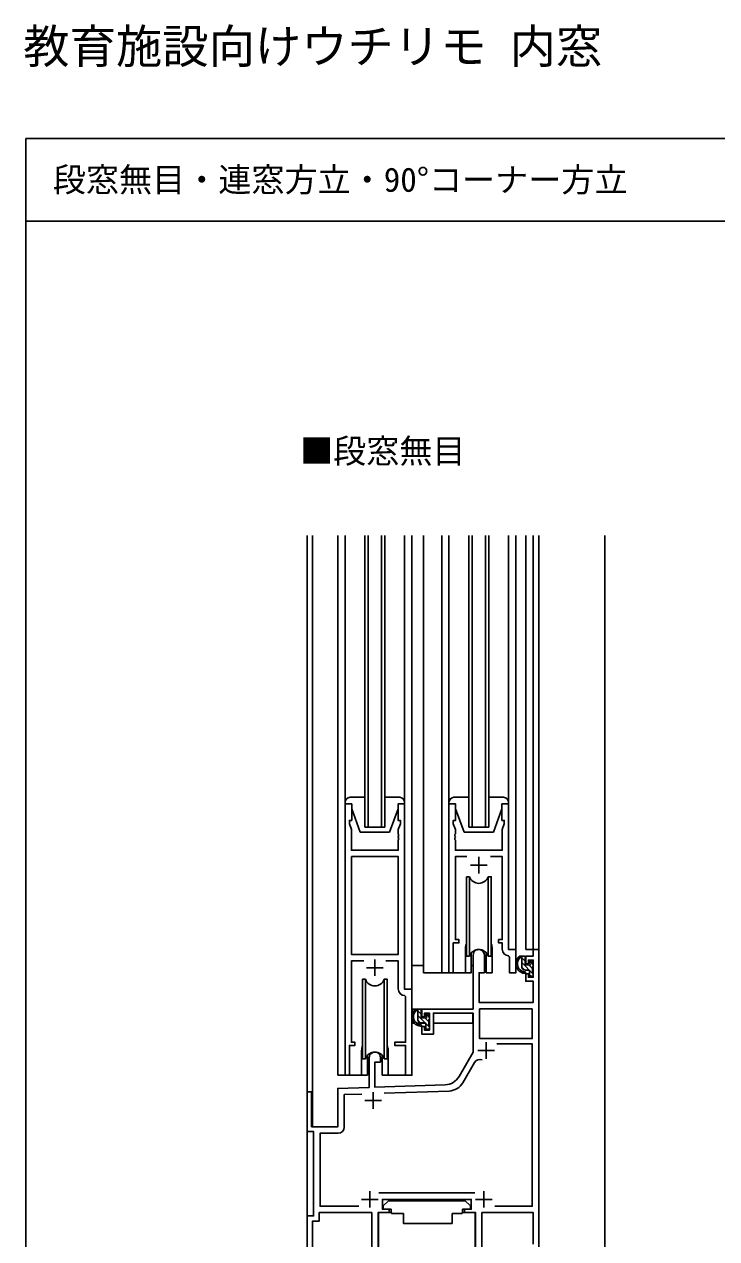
# Model space of a CAD drawing. Units: millimetres, scale not verified. Extents: x -438 to 438, y -681 to 679.
# Drawn here: x -437.5 to -228.3, y 311.5 to 678.5 of the extents above; entities that cross this region are included whole.
import ezdxf
from ezdxf.enums import TextEntityAlignment as Align

# ---------------------------------------------------------------- set-up
doc = ezdxf.new("R2010")
doc.units = ezdxf.units.MM
doc.header["$LTSCALE"] = 4
for name, color, linetype in [('0-1_USER1', 3, 'Continuous'), ('0-2_YKK_11', 7, 'Continuous'), ('0-3_YKK_12', 2, 'Continuous'), ('0-4_YKK_13', 4, 'Continuous'), ('0-7_YKK_ZWAK', 7, 'Continuous')]:
    doc.layers.add(name, color=color, linetype=linetype)
doc.styles.add('ＭＳ ゴシック', font='')
doc.styles.get('ＭＳ ゴシック').set_extended_font_data('MS Gothic')

msp = doc.modelspace()

# ---------------------------------------------------------------- linework, layer by layer
at = {"layer": '0-2_YKK_11'}
for p, q in [((-300.2, 426.895), (-300.2, 421.895)), ((-302.7, 424.395), (-297.7, 424.395)), ((-334.1, 393.395), (-329.1, 393.395)), ((-331.6, 395.895), (-331.6, 390.895)), ((-298, 370.895), (-298, 365.895)), ((-300.5, 368.395), (-295.5, 368.395)), ((-301.468, 364.782), (-305.018, 358.635)), ((-309.173, 356.138), (-328.81, 355.452)), ((-334.6, 353.295), (-329.6, 353.295)), ((-332.1, 355.795), (-332.1, 350.795)), ((-335.6, 323.395), (-330.6, 323.395)), ((-333.1, 325.895), (-333.1, 320.895)), ((-330.408, 325.325), (-301.392, 325.325)), ((-301.2, 323.395), (-296.2, 323.395)), ((-298.7, 325.895), (-298.7, 320.895))]:
    msp.add_line(p, q, dxfattribs=at)
for points in [[(-322.617, 384.967), (-322.33, 384.667), (-322.33, 370.895), (-325.6, 370.895), (-325.6, 369.895), (-322.33, 369.895), (-322.33, 360.895), (-320.4, 360.895), (-320.4, 386.895), (-322.6, 386.895), (-322.6, 442.895), (-324.6, 442.895), (-324.6, 437.895), (-323.9, 437.895), (-323.9, 436.895), (-324.53, 435.164), (-324.53, 433.853), (-324.41, 433.67), (-324.41, 433.12), (-324.53, 432.937), (-324.53, 432.853), (-324.41, 432.67), (-324.41, 432.12), (-324.53, 431.937), (-324.53, 428.895), (-338.67, 428.895), (-338.67, 435.164), (-339.3, 436.895), (-339.3, 437.895), (-338.6, 437.895), (-338.6, 442.895), (-340.6, 442.895), (-340.6, 360.895), (-339.3, 360.895), (-339.3, 369.895), (-337.6, 369.895), (-337.6, 370.895), (-338.67, 370.895), (-338.67, 395.465), (-334.95, 395.465)], [(-291.217, 396.967), (-290.93, 396.667), (-290.93, 391.895), (-289, 391.895), (-289, 398.895), (-291.2, 398.895), (-291.2, 442.895), (-293.2, 442.895), (-293.2, 437.895), (-292.5, 437.895), (-292.5, 436.895), (-293.13, 435.164), (-293.13, 428.895), (-307.27, 428.895), (-307.27, 431.937), (-307.39, 432.12), (-307.39, 432.67), (-307.27, 432.853), (-307.27, 432.937), (-307.39, 433.12), (-307.39, 433.67), (-307.27, 433.853), (-307.27, 435.164), (-307.9, 436.895), (-307.9, 437.895), (-307.2, 437.895), (-307.2, 442.895), (-309.2, 442.895), (-309.2, 391.895), (-307.9, 391.895), (-307.9, 400.895), (-306.2, 400.895), (-306.2, 401.895), (-307.27, 401.895), (-307.27, 426.965), (-303.787, 426.965)], [(-296.613, 426.965), (-293.13, 426.965), (-293.13, 401.895), (-294.2, 401.895), (-294.2, 400.895), (-293.13, 400.895), (-293.13, 398.965)], [(-306.154, 360.527), (-301.9, 367.895), (-301.9, 379.695), (-313.9, 379.695), (-313.9, 373.295), (-317.4, 373.295), (-317.4, 375.595), (-316.6, 375.595), (-316.6, 374.495), (-315.1, 374.495), (-315.1, 379.695), (-316.6, 379.695), (-316.6, 378.595), (-317.4, 378.595), (-317.4, 380.895), (-301.9, 380.895), (-301.9, 397.195)], [(-298.5, 397.195), (-298.5, 391.895), (-300.1, 391.895), (-300.1, 382.895), (-283.73, 382.895), (-283.73, 389.295), (-286, 389.295), (-286, 391.595), (-285.2, 391.595), (-285.2, 390.495), (-283.73, 390.495), (-283.73, 395.695), (-285.2, 395.695), (-285.2, 394.595), (-286, 394.595), (-286, 396.895), (-283.73, 396.895), (-283.73, 398.895), (-282.1, 398.895)], [(-282.1, 398.895), (-282.1, 298.895)], [(-328.25, 395.465), (-324.53, 395.465), (-324.53, 386.965)], [(-295.35, 321.325), (-284.03, 321.325), (-284.03, 370.365), (-294.714, 370.365)], [(-350.7, 345.295), (-342.8, 345.295), (-342.8, 356.895), (-333.3, 357.227), (-333.3, 366.195)], [(-329.9, 366.195), (-329.9, 364.895), (-331.6, 364.895), (-331.6, 357.286), (-310.31, 358.03)], [(-352.1, 298.895), (-352.1, 318.395), (-350.1, 318.395), (-350.1, 343.895), (-352.1, 343.895), (-352.1, 355.895), (-350.7, 355.895), (-350.7, 345.295)], [(-335.533, 355.218), (-340.87, 355.031), (-340.87, 345.165)], [(-342.67, 343.365), (-348.17, 343.365), (-348.17, 321.325), (-336.45, 321.325)], [(-301.15, 298.895), (-301.15, 319.395), (-304.5, 319.395), (-304.5, 320.395), (-302.5, 320.395), (-302.5, 323.395), (-329.3, 323.395), (-329.3, 320.395), (-327.3, 320.395), (-327.3, 319.395), (-330.65, 319.395), (-330.65, 298.895)], [(-332.55, 298.895), (-332.55, 319.395), (-348.47, 319.395), (-348.47, 316.765), (-350.47, 316.765), (-350.47, 298.895)], [(-283.73, 309.853), (-283.73, 319.395), (-299.25, 319.395), (-299.25, 298.895)]]:
    msp.add_lwpolyline(points, dxfattribs=at)
for points in [[(-338.67, 426.965), (-338.67, 397.395), (-324.53, 397.395), (-324.53, 426.965)], [(-284.03, 380.965), (-299.97, 380.965), (-299.97, 371.995), (-284.03, 371.995)]]:
    msp.add_lwpolyline(points, close=True, dxfattribs=at)
for centre, radius, start, end in [((-300.2, 397.195), 1.7, 359.99999, 180.00001), ((-291.13, 398.965), 2, 180, 267.50807), ((-322.53, 386.965), 2, 180, 267.50807), ((-331.6, 366.195), 1.7, 359.99999, 180.00001), ((-299.91, 363.882), 1.8, 67.06293, 150), ((-310.484, 363.027), 5, 271.99999, 330), ((-309.348, 361.135), 5, 272, 330), ((-342.67, 345.165), 1.8, 270.00001, 359.99999)]:
    msp.add_arc(centre, radius, start, end, dxfattribs=at)
at = {"layer": '0-3_YKK_12'}
for p, q in [((-352.1, 355.195), (-352.1, 524)), ((-350.47, 524), (-350.47, 345.295)), ((-342.8, 524), (-342.8, 360.895)), ((-334.6, 435.895), (-334.6, 524)), ((-333.6, 524), (-333.6, 435.895)), ((-329.6, 435.895), (-329.6, 524)), ((-320.4, 524), (-320.4, 360.895)), ((-316.9, 524), (-316.9, 391.895)), ((-311.4, 524), (-311.4, 391.895)), ((-303.2, 435.895), (-303.2, 524)), ((-302.2, 524), (-302.2, 435.895)), ((-298.2, 435.895), (-298.2, 524)), ((-289, 524), (-289, 398.595)), ((-286, 524), (-286, 398.895)), ((-283.73, 398.895), (-283.73, 524)), ((-282.1, 524), (-282.1, 398.595)), ((-262.102, 524), (-262.102, 270.744)), ((-304.2, 399.395), (-304.2, 391.895)), ((-296.2, 399.395), (-296.2, 391.895)), ((-283.43, 398.895), (-286, 398.895)), ((-304.2, 391.895), (-316.9, 391.895)), ((-335.6, 368.395), (-335.6, 360.895)), ((-327.6, 368.395), (-327.6, 360.895)), ((-335.6, 360.895), (-342.8, 360.895)), ((-320.4, 360.895), (-327.6, 360.895)), ((-352.1, 318.395), (-352.1, 343.895))]:
    msp.add_line(p, q, dxfattribs=at)
for points in [[(-328.6, 524), (-328.6, 435.895), (-334.6, 435.895)], [(-297.2, 524), (-297.2, 435.895), (-303.2, 435.895)]]:
    msp.add_lwpolyline(points, dxfattribs=at)
for centre, start, end in [((-300.2, 399.395), 159.63587, 180), ((-300.2, 399.395), 0, 20.36413), ((-331.6, 368.395), 159.63587, 180), ((-331.6, 368.395), 0, 20.36413)]:
    msp.add_arc(centre, 4, start, end, dxfattribs=at)
at = {"layer": '0-4_YKK_13'}
for p, q in [((-340.6, 524), (-340.6, 443.395)), ((-322.6, 524), (-322.6, 443.395)), ((-309.2, 524), (-309.2, 443.395)), ((-291.2, 524), (-291.2, 443.395)), ((-334.6, 444.895), (-339.1, 444.895)), ((-324.1, 444.895), (-328.6, 444.895)), ((-303.2, 444.895), (-307.7, 444.895)), ((-292.7, 444.895), (-297.2, 444.895)), ((-338.6, 441.395), (-336, 434.395)), ((-324.6, 441.395), (-327.2, 434.395)), ((-324.6, 441.395), (-324.6, 442.895)), ((-307.2, 441.395), (-304.6, 434.395)), ((-293.2, 441.395), (-295.8, 434.395)), ((-293.2, 441.395), (-293.2, 442.895)), ((-336, 434.395), (-327.2, 434.395)), ((-304.6, 434.395), (-295.8, 434.395)), ((-303.95, 420.895), (-303.95, 396.895)), ((-303.028, 420.895), (-303.95, 420.895)), ((-303.028, 396.895), (-303.028, 420.895)), ((-297.372, 396.895), (-297.372, 420.895)), ((-303.95, 396.895), (-303.028, 396.895)), ((-297.372, 396.895), (-296.45, 396.895)), ((-286.53, 396.895), (-287.83, 396.895)), ((-287.23, 393.695), (-287.23, 396.895)), ((-286.23, 395.37), (-287.23, 396.37)), ((-286.23, 394.595), (-286.23, 396.595)), ((-320.398, 380.895), (-320.398, 394.095)), ((-316.902, 394.095), (-320.398, 394.095)), ((-302.452, 394.095), (-301.902, 394.095)), ((-283.73, 391.456), (-287.23, 394.956)), ((-286.398, 392.709), (-287.216, 393.527)), ((-285.13, 392.695), (-286.23, 392.695)), ((-285.291, 394.295), (-285.93, 394.295)), ((-283.93, 393.07), (-284.923, 394.063)), ((-284.83, 395.095), (-284.83, 394.756)), ((-283.73, 394.284), (-284.748, 395.302)), ((-283.818, 394.807), (-284.318, 395.307)), ((-283.93, 391.795), (-283.93, 393.795)), ((-283.73, 393.995), (-283.73, 394.595)), ((-335.35, 389.895), (-335.35, 365.895)), ((-334.428, 389.895), (-335.35, 389.895)), ((-334.428, 365.895), (-334.428, 389.895)), ((-328.772, 365.895), (-328.772, 389.895)), ((-284.83, 392.395), (-284.83, 391.095)), ((-284.484, 390.795), (-284.83, 391.141)), ((-284.53, 390.795), (-284.03, 390.795)), ((-283.73, 391.095), (-283.73, 391.595)), ((-302.202, 380.895), (-320.398, 380.895)), ((-320.198, 380.895), (-320.198, 379.643)), ((-317.93, 380.895), (-319.23, 380.895)), ((-318.63, 377.695), (-318.63, 380.895)), ((-317.63, 379.37), (-318.63, 380.37)), ((-315.13, 375.456), (-318.63, 378.956)), ((-317.63, 378.595), (-317.63, 380.595)), ((-316.691, 378.295), (-317.33, 378.295)), ((-315.33, 377.07), (-316.323, 378.063)), ((-316.23, 379.095), (-316.23, 378.756)), ((-315.13, 378.284), (-316.148, 379.302)), ((-315.218, 378.807), (-315.718, 379.307)), ((-315.13, 377.995), (-315.13, 378.595)), ((-301.998, 379.615), (-301.998, 376.595)), ((-320.198, 377.505), (-320.198, 376.595)), ((-320.198, 376.595), (-319.618, 376.595)), ((-318.921, 376.595), (-316.309, 376.595)), ((-317.798, 376.709), (-318.616, 377.527)), ((-316.53, 376.695), (-317.63, 376.695)), ((-316.23, 376.395), (-316.23, 375.095)), ((-315.884, 374.795), (-316.23, 375.141)), ((-315.93, 374.795), (-315.43, 374.795)), ((-315.332, 376.595), (-315.102, 376.595)), ((-315.33, 375.795), (-315.33, 377.795)), ((-315.13, 375.095), (-315.13, 375.595)), ((-301.998, 376.595), (-313.902, 376.595)), ((-335.35, 365.895), (-334.428, 365.895)), ((-333.85, 366.879), (-333.85, 360.895)), ((-329.35, 360.895), (-329.35, 366.879)), ((-328.772, 365.895), (-327.85, 365.895)), ((-335.6, 360.895), (-333.85, 360.895)), ((-329.35, 360.895), (-327.6, 360.895)), ((-327.497, 322.995), (-329.097, 321.395)), ((-327.497, 322.995), (-304.297, 322.995)), ((-304.297, 322.995), (-302.697, 321.395)), ((-330.247, 319.395), (-326.609, 319.395)), ((-329.097, 321.395), (-329.097, 320.395)), ((-329.097, 320.395), (-326.697, 320.395)), ((-301.553, 319.394), (-305.191, 319.394)), ((-305.097, 320.395), (-302.697, 320.395)), ((-302.697, 321.395), (-302.697, 320.395)), ((-330.547, 319.095), (-330.547, 307.395)), ((-326.556, 319.095), (-322.897, 319.095)), ((-308.238, 319.095), (-305.238, 319.095)), ((-308.238, 319.095), (-308.238, 316.095)), ((-301.253, 319.094), (-301.254, 307.395))]:
    msp.add_line(p, q, dxfattribs=at)
for points in [[(-340.6, 443.395), (-340.6, 442.895), (-338.6, 442.895), (-338.6, 441.395)], [(-324.6, 442.895), (-322.6, 442.895), (-322.6, 443.395)], [(-309.2, 443.395), (-309.2, 442.895), (-307.2, 442.895), (-307.2, 441.395)], [(-293.2, 442.895), (-291.2, 442.895), (-291.2, 443.395)], [(-296.45, 396.895), (-296.45, 420.895), (-297.372, 420.895)], [(-302.45, 397.879), (-302.45, 391.895), (-304.2, 391.895)], [(-296.2, 391.895), (-297.95, 391.895), (-297.95, 397.879)], [(-327.85, 365.895), (-327.85, 389.895), (-328.772, 389.895)], [(-326.697, 320.395), (-326.697, 319.895), (-326.556, 319.095)], [(-305.097, 320.395), (-305.097, 319.895), (-305.238, 319.095)], [(-322.897, 319.095), (-322.897, 316.095), (-308.238, 316.095)]]:
    msp.add_lwpolyline(points, dxfattribs=at)
for centre, radius, start, end in [((-339.1, 443.395), 1.5, 90, 180), ((-324.1, 443.395), 1.5, 0, 90), ((-307.7, 443.395), 1.5, 90, 180), ((-292.7, 443.395), 1.5, 0, 90), ((-300.2, 421.895), 3, 199.4715, 340.5285), ((-300.2, 395.895), 3, 19.47123, 160.52877), ((-286.116, 394.574), 2.885, 126.45193, 263.90389), ((-288.09, 396.491), 0.3, 301.6219, 336.95039), ((-287.63, 396.295), 0.2, 36.8699, 156.95039), ((-287.23, 396.595), 0.3, 216.8699, 270), ((-286.53, 396.595), 0.3, 0, 90), ((-286.03, 394.608), 2.504, 139.45806, 259.25217), ((-286.23, 393.695), 1, 180, 270), ((-285.93, 394.595), 0.3, 180, 270), ((-285.291, 393.995), 0.3, 33.05573, 90), ((-285.13, 392.395), 0.3, 0, 90), ((-284.83, 394.295), 0.25, 213.05573, 56.94427), ((-284.53, 395.095), 0.3, 45, 180), ((-284.53, 394.756), 0.3, 180, 236.94427), ((-283.93, 393.995), 0.2, 270, 0), ((-284.03, 394.595), 0.3, 0, 45), ((-331.6, 390.895), 3, 199.4715, 340.5285), ((-286.352, 391.945), 0.25, 253.6388, 125.58163), ((-284.53, 391.095), 0.3, 180, 270), ((-284.03, 391.095), 0.3, 270, 0), ((-283.93, 391.595), 0.2, 0, 90), ((-317.516, 378.574), 2.885, 126.45193, 263.90389), ((-317.43, 378.608), 2.504, 139.45806, 259.25217), ((-319.49, 380.491), 0.3, 301.6219, 336.95039), ((-319.03, 380.295), 0.2, 36.8699, 156.95039), ((-318.63, 380.595), 0.3, 216.8699, 270), ((-317.93, 380.595), 0.3, 0, 90), ((-317.33, 378.595), 0.3, 180, 270), ((-316.691, 377.995), 0.3, 33.05573, 90), ((-316.23, 378.295), 0.25, 213.05573, 56.94427), ((-315.93, 379.095), 0.3, 45, 180), ((-315.93, 378.756), 0.3, 180, 236.94427), ((-315.43, 378.595), 0.3, 0, 45), ((-317.63, 377.695), 1, 180, 270), ((-317.752, 375.945), 0.25, 253.6388, 125.58163), ((-316.53, 376.395), 0.3, 0, 90), ((-315.93, 375.095), 0.3, 180, 270), ((-315.43, 375.095), 0.3, 270, 0), ((-315.33, 377.995), 0.2, 270, 0), ((-315.33, 375.595), 0.2, 0, 90), ((-331.6, 364.895), 3, 19.47123, 160.52877), ((-330.247, 319.095), 0.3, 90, 180), ((-301.553, 319.094), 0.3, 359.99647, 89.99647)]:
    msp.add_arc(centre, radius, start, end, dxfattribs=at)
at = {"layer": '0-7_YKK_ZWAK'}
for p, q in [((-437.1, 644), (-437.1, -681)), ((437.9, 644), (-437.1, 644)), ((437.9, 619), (-437.1, 619))]:
    msp.add_line(p, q, dxfattribs=at)

# ---------------------------------------------------------------- texts
at = {"layer": '0-1_USER1', "style": 'ＭＳ ゴシック'}
for s, height, p in [('教育施設向けウチリモ 内窓', 10.26, (-437.816, 663.642)), ('段窓無目・連窓方立・90°コーナー方立', 7.331, (-428.895, 625.687)), ('■段窓無目', 7.331, (-354.202, 543.687))]:
    msp.add_text(s, height=height, dxfattribs=at).set_placement(p, align=Align.BOTTOM_LEFT)

doc.saveas('drawing.dxf')
